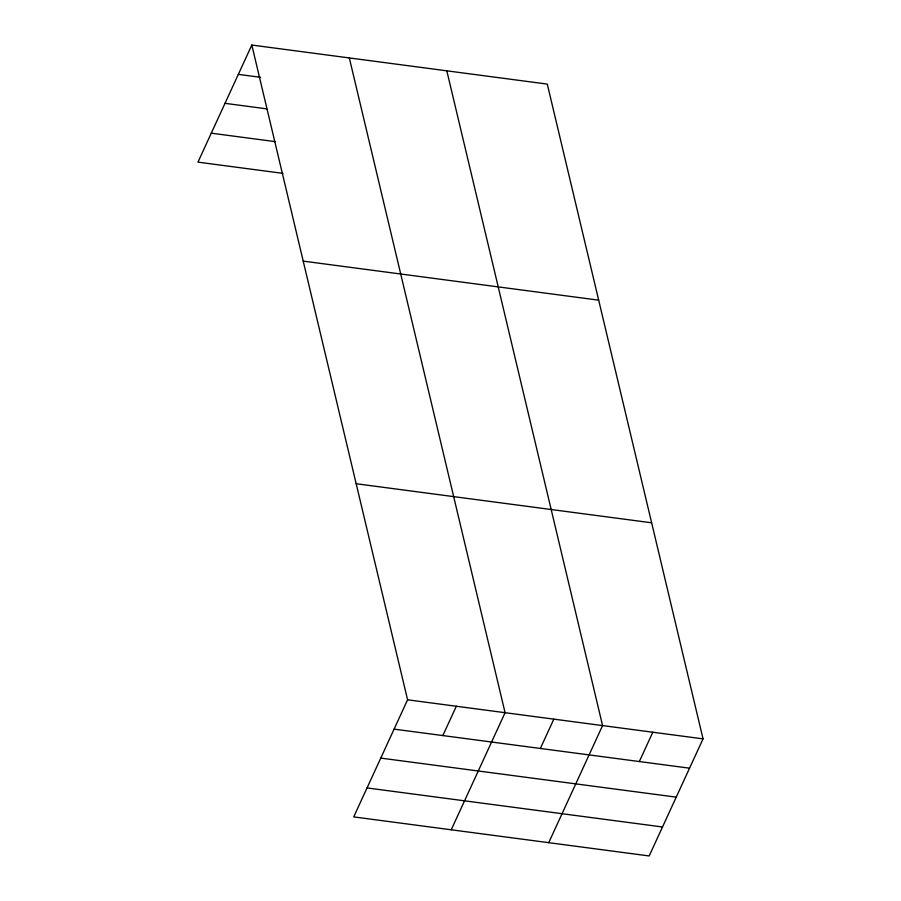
<?xml version="1.0" encoding="UTF-8"?>
<svg xmlns="http://www.w3.org/2000/svg" width="901" height="901" viewBox="0 0 901 901"><rect width="100%" height="100%" fill="white"/><g stroke="black" fill="none" stroke-linecap="round" stroke-linejoin="round"><path stroke-width="1.35" d="M251.818 45.05L407.579 699.807L353.721 816.903L649.182 855.95L703.039 738.865L547.279 84.097L251.818 45.05L197.961 162.135L282.925 173.364M442.841 735.576L456.334 706.26M451.232 829.787L505.078 712.702L349.318 57.934M540.341 748.461L553.833 719.144M548.732 842.672L602.578 725.587L446.817 70.819M639.327 761.548L652.808 732.22M238.326 74.378L260.614 77.317M225.013 103.333L266.797 108.863M211.284 133.179L275.357 141.648M303.22 261.121L598.681 300.168M356.177 483.736L651.637 522.794M407.579 699.807L703.039 738.865M394.097 729.134L689.547 768.181M380.774 758.101L676.234 797.148M367.045 787.936L662.505 826.983"/></g></svg>
